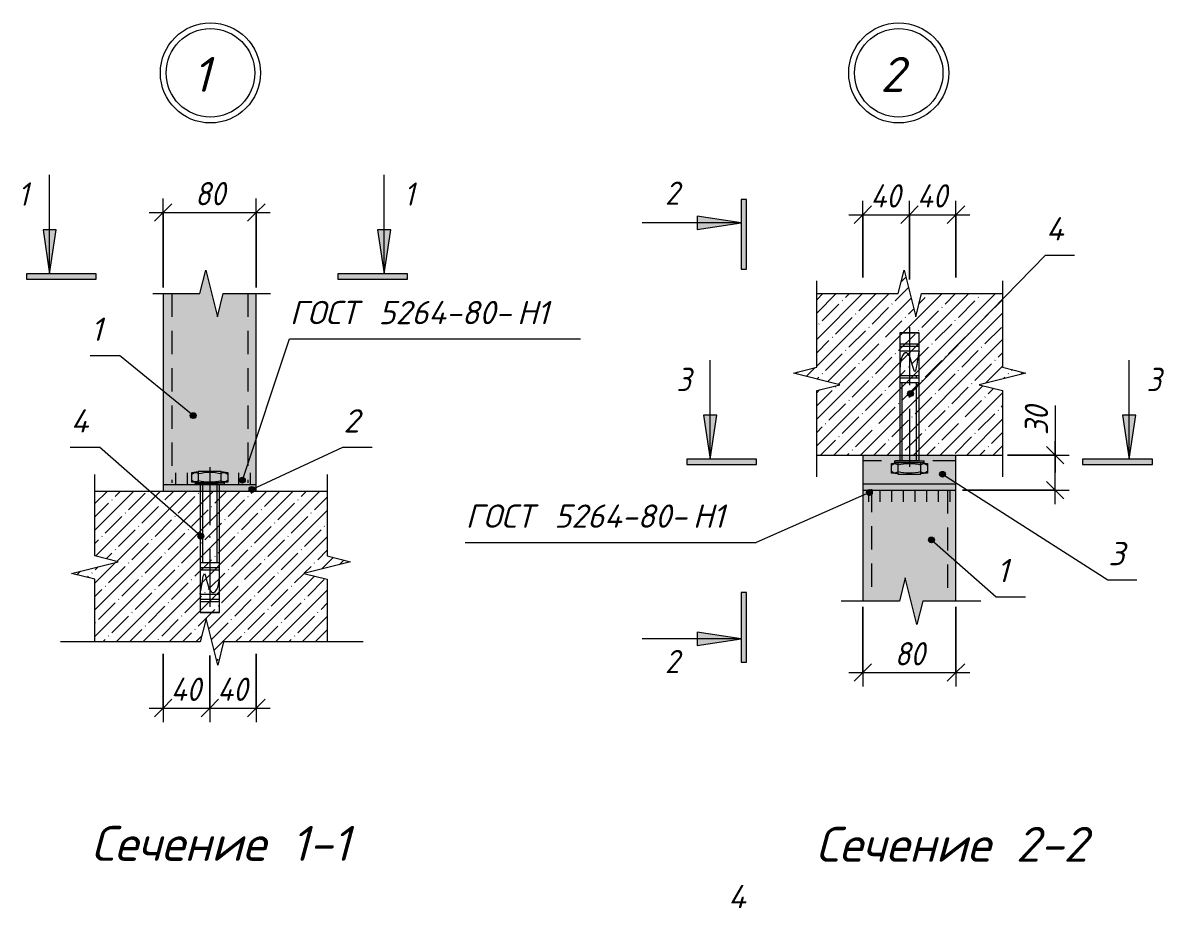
# Model space of a CAD drawing. Header units: millimetres. Extents: x -508 to 38670, y -99 to 8560.
# Drawn here: x 10517 to 11497, y 2503 to 3264 of the extents above; entities that cross this region are included whole.
import ezdxf

# ---------------------------------------------------------------- set-up
doc = ezdxf.new("R2010")
doc.units = ezdxf.units.MM
for name, pattern in [('200_ШТРИХ_ш1п0_6_', [32, 20, -12]), ('50_200_ШТРИХ_1Т_ш5_п1_п1_', [70, 50, -10, 0, -10]), ('IMPORT-Невидимая', [39.122222, 28.222222, -10.9])]:
    doc.linetypes.add(name, pattern=pattern)
for name, color, linetype, lineweight in [('A-ANNO-DIMS', 7, 'Continuous', 9), ('A-ANNO-DIMS-10', 7, 'Continuous', 9), ('A-ANNO-NOTE', 7, 'Continuous', 9), ('A-DETL', 7, 'Continuous', 9), ('A-DETL-1', 7, 'Continuous', 5), ('A-DETL-2', 7, '200_ШТРИХ_ш1п0_6_', 5), ('A-DETL-3', 7, 'Continuous', 20), ('A-DETL-4', 7, '50_200_ШТРИХ_1Т_ш5_п1_п1_', 5), ('A-DETL-5', 7, 'IMPORT-Невидимая', 5), ('A-DETL-GENF', 7, 'Continuous', 9), ('A-DETL-GENF-1', 7, 'Continuous', 5), ('G-ANNO-TEXT', 7, 'Continuous', 9)]:
    doc.layers.add(name, color=color, linetype=linetype, lineweight=lineweight)
doc.layers.add('A-DETL-GENF-2', color=7, linetype='Continuous', lineweight=9, true_color=0xffffff)
doc.styles.add('ISOCPEUR_B_I', font='', dxfattribs={"height": 30})
doc.styles.add('ISOCPEUR_I_2', font='isocpeui.ttf', dxfattribs={"width": 0.9, "height": 20})
doc.styles.add('ISOCPEUR_I_4', font='isocpeui.ttf', dxfattribs={"height": 20})
doc.styles.get('ISOCPEUR_B_I').set_extended_font_data('ISOCPEUR', italic=True, bold=True)
doc.dimstyles.new('ISO-2_0_0_9К_СРЕДНИЙ_1', dxfattribs={"dimscale": 304.8, "dimtxt": 19.919624, "dimasz": 0.049213, "dimexe": 0.03937, "dimexo": 0, "dimgap": 0, "dimtad": 1, "dimdec": 0, "dimzin": 0, "dimdsep": 46, "dimtxsty": 'ISOCPEUR_I_2', "dimblk1": 'OBLIQUE', "dimblk2": 'OBLIQUE', "dimsah": 1, "dimcen": 0.09, "dimdle": 0.03937, "dimazin": 0, "dimtfac": 1, "dimtdec": 4, "dimtix": 1, "dimtmove": 0, "dimatfit": 3, "dimfxl": 1, "dimtvp": 1, "dimtolj": 1, "dimtzin": 0, "dimarcsym": 2})
doc.dimstyles.new('ISO-2_0_0_9К_СРЕДНИЙ_2', dxfattribs={"dimscale": 304.8, "dimtxt": 19.919624, "dimasz": 0.049213, "dimexe": 0.03937, "dimexo": 0, "dimgap": 0, "dimtad": 1, "dimdec": 0, "dimzin": 0, "dimdsep": 46, "dimtxsty": 'ISOCPEUR_I_2', "dimblk1": 'OBLIQUE', "dimblk2": 'OBLIQUE', "dimsah": 1, "dimcen": 0.09, "dimdle": 0.03937, "dimazin": 0, "dimtfac": 1, "dimtdec": 4, "dimtix": 1, "dimtmove": 1, "dimatfit": 3, "dimfxl": 1, "dimtvp": 1, "dimtolj": 1, "dimtzin": 0, "dimarcsym": 2})
pattern_1 = [(45, (7933.283, 0), (-11.404925, 11.404925), []), (45, (7944.688, 0), (-11.404925, 11.404925), [20.161, -4.032, 0.335, -3.697])]

# ---------------------------------------------------------------- blocks, each defined once
blk = doc.blocks.new('DET_Линия разрыва - Линия разрыва-17294160-АР1_Фахверк_Швеллер 80_Узлы_2 эт_')
at = {"layer": 'A-DETL-GENF'}
for p, q in [((-5, 20), (-10, 0)), ((5, -20), (-5, 20)), ((-10, 0), (-63.74, 0)), ((10, 0), (5, -20)), ((80, 0), (10, 0))]:
    blk.add_line(p, q, dxfattribs=at)
blk = doc.blocks.new('DET_Линия разрыва - Линия разрыва-V14-АР1_Фахверк_Швеллер 80_Узлы_2 эт_')
at = {"layer": 'A-DETL-GENF'}
for p, q in [((-5, 20), (-10, 0)), ((5, -20), (-5, 20)), ((-10, 0), (-80, 0)), ((10, 0), (5, -20)), ((63.74, 0), (10, 0))]:
    blk.add_line(p, q, dxfattribs=at)
blk = doc.blocks.new('DET_Линия разрыва - Линия разрыва-17294161-АР1_Фахверк_Швеллер 80_Узлы_2 эт_')
at = {"layer": 'A-DETL-GENF'}
for p, q in [((-5, 20), (-10, 0)), ((5, -20), (-5, 20)), ((-10, 0), (-130, 0)), ((10, 0), (5, -20)), ((130, 0), (10, 0))]:
    blk.add_line(p, q, dxfattribs=at)
blk = doc.blocks.new('DET_Линия разрыва - Линия разрыва-17294162-АР1_Фахверк_Швеллер 80_Узлы_2 эт_')
at = {"layer": 'A-DETL-GENF'}
for p, q in [((-5, 20), (-10, 0)), ((5, -20), (-5, 20)), ((-10, 0), (-60, 0)), ((10, 0), (5, -20)), ((60, 0), (10, 0))]:
    blk.add_line(p, q, dxfattribs=at)
blk = doc.blocks.new('DET_Линия разрыва - Линия разрыва-30595199-АР1_Фахверк_Швеллер 80_Узлы_2 эт_')
at = {"layer": 'A-DETL-GENF'}
for p, q in [((-5, 20), (-10, 0)), ((5, -20), (-5, 20)), ((-10, 0), (-79.53, 0)), ((10, 0), (5, -20)), ((80.13, 0), (10, 0))]:
    blk.add_line(p, q, dxfattribs=at)
blk = doc.blocks.new('DET_Линия разрыва - Линия разрыва-17294159-АР1_Фахверк_Швеллер 80_Узлы_2 эт_')
at = {"layer": 'A-DETL-GENF'}
for p, q in [((-5, 20), (-10, 0)), ((5, -20), (-5, 20)), ((-10, 0), (-50.54, 0)), ((10, 0), (5, -20)), ((50.54, 0), (10, 0))]:
    blk.add_line(p, q, dxfattribs=at)
blk = doc.blocks.new('DET_Линия разрыва - Линия разрыва-30595201-АР1_Фахверк_Швеллер 80_Узлы_2 эт_')
at = {"layer": 'A-DETL-GENF'}
for p, q in [((-5, 20), (-10, 0)), ((5, -20), (-5, 20)), ((-10, 0), (-84.25, 0)), ((10, 0), (5, -20)), ((84.25, 0), (10, 0))]:
    blk.add_line(p, q, dxfattribs=at)
blk = doc.blocks.new('DET_Линия разрыва - Линия разрыва-30595200-АР1_Фахверк_Швеллер 80_Узлы_2 эт_')
at = {"layer": 'A-DETL-GENF'}
for p, q in [((-5, -20), (5, 20)), ((5, 20), (10, 0)), ((-84.25, 0), (-10, 0)), ((-10, 0), (-5, -20)), ((10, 0), (84.25, 0))]:
    blk.add_line(p, q, dxfattribs=at)
blk = doc.blocks.new('DIMBLOCK96-АР1_Фахверк_Швеллер 80_Узлы_2 эт_')
at = {"layer": 'A-ANNO-DIMS-10'}
for p, q in [((10637.49, 2721.76), (10637.49, 2663.3)), ((10637.49, 2675.3), (10637.49, 2721.76)), ((10677.49, 2720.37), (10677.49, 2663.3)), ((10677.49, 2675.3), (10677.49, 2720.37)), ((10625.49, 2675.3), (10677.49, 2675.3))]:
    blk.add_line(p, q, dxfattribs=at)
at = {"layer": 'A-ANNO-DIMS-10', "lineweight": 20}
for p, q in [((10637.49, 2675.3), (10644.99, 2682.8)), ((10677.49, 2675.3), (10684.99, 2682.8)), ((10637.49, 2675.3), (10629.99, 2667.8)), ((10677.49, 2675.3), (10669.99, 2667.8))]:
    blk.add_line(p, q, dxfattribs=at)
at = {"layer": 'A-ANNO-DIMS-10', "color": 0, "insert": (10644.09, 2701.43), "char_height": 20, "width": 32.1779, "attachment_point": 1, "line_spacing_factor": 1.149209, "style": 'ISOCPEUR_I_2'}
blk.add_mtext('40', dxfattribs=at)
blk = doc.blocks.new('_Oblique')
at = {"color": 0, "linetype": 'ByBlock', "lineweight": -2}
blk.add_line((-0.5, -0.5), (0.5, 0.5), dxfattribs=at)
blk = doc.blocks.new('DIMBLOCK97-АР1_Фахверк_Швеллер 80_Узлы_2 эт_')
at = {"layer": 'A-ANNO-DIMS-10'}
for p, q in [((10677.49, 2720.37), (10677.49, 2663.3)), ((10677.49, 2675.3), (10677.49, 2720.37)), ((10717.49, 2721.76), (10717.49, 2663.3)), ((10717.49, 2675.3), (10717.49, 2721.76)), ((10677.49, 2675.3), (10729.49, 2675.3))]:
    blk.add_line(p, q, dxfattribs=at)
at = {"layer": 'A-ANNO-DIMS-10', "lineweight": 20}
for p, q in [((10677.49, 2675.3), (10684.99, 2682.8)), ((10717.49, 2675.3), (10724.99, 2682.8)), ((10677.49, 2675.3), (10669.99, 2667.8)), ((10717.49, 2675.3), (10709.99, 2667.8))]:
    blk.add_line(p, q, dxfattribs=at)
at = {"layer": 'A-ANNO-DIMS-10', "color": 0, "insert": (10684.09, 2701.43), "char_height": 20, "width": 32.1779, "attachment_point": 1, "line_spacing_factor": 1.149209, "style": 'ISOCPEUR_I_2'}
blk.add_mtext('40', dxfattribs=at)
blk = doc.blocks.new('DIMBLOCK98-АР1_Фахверк_Швеллер 80_Узлы_2 эт_')
at = {"layer": 'A-ANNO-DIMS-10'}
for p, q in [((11238.43, 2762.22), (11238.43, 2693.79)), ((11238.43, 2705.79), (11238.43, 2762.22)), ((11318.43, 2762.22), (11318.43, 2693.79)), ((11318.43, 2705.79), (11318.43, 2762.22)), ((11226.43, 2705.79), (11330.43, 2705.79))]:
    blk.add_line(p, q, dxfattribs=at)
at = {"layer": 'A-ANNO-DIMS-10', "lineweight": 20}
for p, q in [((11238.43, 2705.79), (11230.93, 2698.29)), ((11238.43, 2705.79), (11245.93, 2713.29)), ((11318.43, 2705.79), (11310.93, 2698.29)), ((11318.43, 2705.79), (11325.93, 2713.29))]:
    blk.add_line(p, q, dxfattribs=at)
at = {"layer": 'A-ANNO-DIMS-10', "color": 0, "insert": (11265.78, 2731.92), "char_height": 20, "width": 30.3391, "attachment_point": 1, "line_spacing_factor": 1.149209, "style": 'ISOCPEUR_I_2'}
blk.add_mtext('80', dxfattribs=at)
blk = doc.blocks.new('DIMBLOCK99-АР1_Фахверк_Швеллер 80_Узлы_2 эт_')
at = {"layer": 'A-ANNO-DIMS-10'}
for p, q in [((11403.66, 2935.05), (11403.66, 2909.77)), ((11403.66, 2909.77), (11403.66, 2877.51)), ((11403.66, 2850.51), (11403.66, 2904.51)), ((11362.55, 2892.51), (11415.66, 2892.51)), ((11403.66, 2892.51), (11362.55, 2892.51)), ((11323.97, 2862.51), (11415.66, 2862.51)), ((11403.66, 2862.51), (11323.97, 2862.51))]:
    blk.add_line(p, q, dxfattribs=at)
at = {"layer": 'A-ANNO-DIMS-10', "lineweight": 20}
for p, q in [((11403.66, 2892.51), (11396.16, 2900.01)), ((11403.66, 2892.51), (11411.16, 2885.01)), ((11403.66, 2862.51), (11396.16, 2870.01)), ((11403.66, 2862.51), (11411.16, 2855.01))]:
    blk.add_line(p, q, dxfattribs=at)
at = {"layer": 'A-ANNO-DIMS-10', "color": 0, "insert": (11377.53, 2909.77), "char_height": 20, "width": 30.3391, "attachment_point": 1, "rotation": 90, "line_spacing_factor": 1.149209, "style": 'ISOCPEUR_I_2'}
blk.add_mtext('30', dxfattribs=at)
blk = doc.blocks.new('DIMBLOCK113-АР1_Фахверк_Швеллер 80_Узлы_2 эт_')
at = {"layer": 'A-ANNO-DIMS-10'}
for p, q in [((10637.49, 3036.43), (10637.49, 3112.99)), ((10717.49, 3036.43), (10717.49, 3112.99)), ((10625.49, 3100.99), (10729.49, 3100.99)), ((10637.49, 3100.99), (10637.49, 3036.43)), ((10717.49, 3100.99), (10717.49, 3036.43))]:
    blk.add_line(p, q, dxfattribs=at)
at = {"layer": 'A-ANNO-DIMS-10', "lineweight": 20}
for p, q in [((10637.49, 3100.99), (10644.99, 3108.49)), ((10717.49, 3100.99), (10724.99, 3108.49)), ((10637.49, 3100.99), (10629.99, 3093.49)), ((10717.49, 3100.99), (10709.99, 3093.49))]:
    blk.add_line(p, q, dxfattribs=at)
at = {"layer": 'A-ANNO-DIMS-10', "color": 0, "insert": (10664.85, 3127.12), "char_height": 20, "width": 30.3391, "attachment_point": 1, "line_spacing_factor": 1.149209, "style": 'ISOCPEUR_I_2'}
blk.add_mtext('80', dxfattribs=at)
blk = doc.blocks.new('DIMBLOCK114-АР1_Фахверк_Швеллер 80_Узлы_2 эт_')
at = {"layer": 'A-ANNO-DIMS-10'}
for p, q in [((11238.43, 3045.17), (11238.43, 3111.06)), ((11278.43, 3043.51), (11278.43, 3111.06)), ((11226.43, 3099.06), (11278.43, 3099.06)), ((11238.43, 3099.06), (11238.43, 3045.17)), ((11278.43, 3099.06), (11278.43, 3043.51))]:
    blk.add_line(p, q, dxfattribs=at)
at = {"layer": 'A-ANNO-DIMS-10', "lineweight": 20}
for p, q in [((11238.43, 3099.06), (11230.93, 3091.56)), ((11238.43, 3099.06), (11245.93, 3106.56)), ((11278.43, 3099.06), (11270.93, 3091.56)), ((11278.43, 3099.06), (11285.93, 3106.56))]:
    blk.add_line(p, q, dxfattribs=at)
at = {"layer": 'A-ANNO-DIMS-10', "color": 0, "insert": (11245.02, 3125.19), "char_height": 20, "width": 32.1779, "attachment_point": 1, "line_spacing_factor": 1.149209, "style": 'ISOCPEUR_I_2'}
blk.add_mtext('40', dxfattribs=at)
blk = doc.blocks.new('DIMBLOCK115-АР1_Фахверк_Швеллер 80_Узлы_2 эт_')
at = {"layer": 'A-ANNO-DIMS-10'}
for p, q in [((11278.43, 3043.51), (11278.43, 3111.06)), ((11318.43, 3045.17), (11318.43, 3111.06)), ((11278.43, 3099.06), (11330.43, 3099.06)), ((11278.43, 3099.06), (11278.43, 3043.51)), ((11318.43, 3099.06), (11318.43, 3045.17))]:
    blk.add_line(p, q, dxfattribs=at)
at = {"layer": 'A-ANNO-DIMS-10', "lineweight": 20}
for p, q in [((11278.43, 3099.06), (11270.93, 3091.56)), ((11278.43, 3099.06), (11285.93, 3106.56)), ((11318.43, 3099.06), (11310.93, 3091.56)), ((11318.43, 3099.06), (11325.93, 3106.56))]:
    blk.add_line(p, q, dxfattribs=at)
at = {"layer": 'A-ANNO-DIMS-10', "color": 0, "insert": (11285.02, 3125.19), "char_height": 20, "width": 32.1779, "attachment_point": 1, "line_spacing_factor": 1.149209, "style": 'ISOCPEUR_I_2'}
blk.add_mtext('40', dxfattribs=at)
blk = doc.blocks.new('_AT__Текстовая выноска 2_0 - _AT__Текстовая выноска 2_0-25640969-АР1_Фахверк_Швеллер 80_Узлы_2 эт_')
at = {"layer": 'A-ANNO-NOTE'}
blk.add_line((0, 0), (25, 0), dxfattribs=at)
blk = doc.blocks.new('_AT__Текстовая выноска 2_0 - _AT__Текстовая выноска 2_0-25640942-АР1_Фахверк_Швеллер 80_Узлы_2 эт_')
at = {"layer": 'A-ANNO-NOTE'}
blk.add_line((0, 0), (2.5, 0), dxfattribs=at)

msp = doc.modelspace()

# ---------------------------------------------------------------- hatches: boundary and pattern name
at = {"layer": 'A-ANNO-NOTE'}
h = msp.add_hatch(color=256, dxfattribs=at)
edge = h.paths.add_edge_path(flags=0)
edge.add_arc((11279.33, 2945.35), 2.5, 0, 360)
h = msp.add_hatch(color=256, dxfattribs=at)
edge = h.paths.add_edge_path(flags=0)
edge.add_arc((10663.27, 2926.47), 2.5, 0, 360)
h = msp.add_hatch(color=256, dxfattribs=at)
edge = h.paths.add_edge_path(flags=0)
edge.add_arc((10705.49, 2871.07), 2.5, 0, 360)
h = msp.add_hatch(color=256, dxfattribs=at)
edge = h.paths.add_edge_path(flags=0)
edge.add_arc((11306.85, 2876.11), 2.5, 0, 360)
h = msp.add_hatch(color=256, dxfattribs=at)
edge = h.paths.add_edge_path(flags=0)
edge.add_arc((10713.72, 2863.12), 2.5, 0, 360)
h = msp.add_hatch(color=256, dxfattribs=at)
edge = h.paths.add_edge_path(flags=0)
edge.add_arc((11244.05, 2860.48), 2.5, 0, 360)
h = msp.add_hatch(color=256, dxfattribs=at)
edge = h.paths.add_edge_path(flags=0)
edge.add_arc((10669.78, 2822.94), 2.5, 0, 360)
h = msp.add_hatch(color=256, dxfattribs=at)
edge = h.paths.add_edge_path(flags=0)
edge.add_arc((11297.35, 2819.71), 2.5, 0, 360)
at = {"layer": 'A-DETL-GENF'}
for points in [[(11138.5, 3052.18), (11138.5, 3112.06), (11133.81, 3112.06), (11133.81, 3052.18)], [(11096.1, 3086.4), (11133.81, 3092.06), (11096.1, 3097.72)], [(10539.96, 3048.32), (10545.62, 3086.04), (10534.3, 3086.04)], [(10827.35, 3048.32), (10833, 3086.04), (10821.69, 3086.04)], [(10545.62, 3043.64), (10579.84, 3043.64), (10579.84, 3048.32), (10519.96, 3048.32), (10519.96, 3043.64), (10540.66, 3043.64)], [(10804.81, 3043.64), (10847.35, 3043.64), (10847.35, 3048.32), (10787.47, 3048.32), (10787.47, 3043.64)], [(11107.24, 2889.11), (11112.9, 2926.83), (11101.59, 2926.83), (11106.73, 2892.51)], [(11467.11, 2889.11), (11472.77, 2926.83), (11461.45, 2926.83), (11466.6, 2892.51)], [(11107.24, 2884.42), (11147.12, 2884.42), (11147.12, 2889.11), (11087.24, 2889.11), (11087.24, 2884.42), (11101.59, 2884.42)], [(11467.11, 2884.42), (11487.11, 2884.42), (11487.11, 2889.11), (11427.23, 2889.11), (11427.23, 2884.42), (11461.45, 2884.42)], [(11138.5, 2714.79), (11138.5, 2774.66), (11133.81, 2774.66), (11133.81, 2714.79)], [(11096.1, 2729.13), (11133.81, 2734.79), (11096.1, 2740.44), (11096.1, 2734.79)]]:
    msp.add_hatch(color=256, dxfattribs=at).paths.add_polyline_path(points, flags=0)
at = {"layer": 'A-DETL-GENF-1'}
h = msp.add_hatch(dxfattribs=at)
h.set_pattern_fill('FP_10', color=256, style=0, pattern_type=2)
h.set_pattern_definition(pattern_1)
h.paths.add_polyline_path([(11198.77, 2892.51), (11358.43, 2892.51), (11358.43, 2948.05), (11338.43, 2953.05), (11378.43, 2963.05), (11358.43, 2968.05), (11358.43, 3031.26), (11288.89, 3031.26), (11283.89, 3011.26), (11273.89, 3051.26), (11268.89, 3031.26), (11198.77, 3031.26), (11198.77, 2968.05), (11178.77, 2963.05), (11218.77, 2953.05), (11198.77, 2948.05)], flags=0)
h = msp.add_hatch(dxfattribs=at)
h.set_pattern_fill('FP_10', color=256, style=0, pattern_type=2)
h.set_pattern_definition(pattern_1)
h.paths.add_polyline_path([(10684.38, 2712.24), (10689.38, 2732.24), (10778.38, 2732.24), (10778.38, 2785.98), (10758.38, 2790.98), (10798.38, 2800.98), (10778.38, 2805.98), (10778.38, 2861.24), (10578.87, 2861.24), (10578.87, 2805.98), (10598.87, 2800.98), (10558.87, 2790.98), (10578.87, 2785.98), (10578.87, 2732.24), (10669.38, 2732.24), (10674.38, 2752.24), (10679.38, 2732.24)], flags=0)
at = {"layer": 'A-DETL-GENF-2'}
for points in [[(10717.49, 2867.24), (10717.49, 3031.26), (10689.04, 3031.26), (10684.04, 3011.26), (10674.04, 3051.26), (10669.04, 3031.26), (10637.49, 3031.26), (10637.49, 2867.24), (10689.04, 2867.24)], [(11318.43, 2862.51), (11318.43, 2892.51), (11238.43, 2892.51), (11238.43, 2862.51)], [(10717.49, 2861.24), (10717.49, 2867.24), (10637.49, 2867.24), (10637.49, 2861.24)], [(11284.86, 2747.01), (11289.86, 2767.01), (11318.43, 2767.01), (11318.43, 2862.51), (11238.43, 2862.51), (11238.43, 2767.01), (11269.86, 2767.01), (11274.86, 2787.01), (11279.86, 2767.01)]]:
    msp.add_hatch(color=256, dxfattribs=at).paths.add_polyline_path(points, flags=0)

# ---------------------------------------------------------------- linework, layer by layer
at = {"layer": 'A-ANNO-NOTE'}
for p, q in [((11279.33, 2945.35), (11395.32, 3064.39)), ((10705.49, 2871.07), (10745.85, 2992.47)), ((10663.27, 2926.47), (10599.84, 2978.15)), ((10669.78, 2822.94), (10582.72, 2899.44)), ((10713.72, 2863.12), (10791.9, 2899.44)), ((11306.85, 2876.11), (11448.83, 2785.4)), ((11244.05, 2860.48), (11146.84, 2817.63)), ((11297.35, 2819.71), (11353.07, 2770.95))]:
    msp.add_line(p, q, dxfattribs=at)
for centre in [(11279.33, 2945.35), (10663.27, 2926.47), (10705.49, 2871.07), (11306.85, 2876.11), (10713.72, 2863.12), (11244.05, 2860.48), (10669.78, 2822.94), (11297.35, 2819.71)]:
    msp.add_circle(centre, 2.5, dxfattribs=at)
at = {"layer": 'A-DETL'}
for p, q in [((10637.49, 3031.26), (10637.49, 2867.24)), ((10717.49, 2867.24), (10717.49, 3031.26)), ((11238.43, 2892.51), (11238.43, 2862.51)), ((11318.43, 2862.51), (11318.43, 2892.51)), ((10637.49, 2867.24), (10637.49, 2861.24)), ((10637.49, 2867.24), (10717.49, 2867.24)), ((10717.49, 2861.24), (10717.49, 2867.24)), ((11318.43, 2867.51), (11238.43, 2867.51)), ((11238.43, 2862.51), (11238.43, 2767.01)), ((11238.43, 2862.51), (11318.43, 2862.51)), ((11318.43, 2767.01), (11318.43, 2862.51))]:
    msp.add_line(p, q, dxfattribs=at)
for centre, radius in [((10678.07, 3220.84), 43), ((10678.07, 3220.84), 38), ((11269.26, 3220.84), 43), ((11269.26, 3220.84), 38)]:
    msp.add_circle(centre, radius, dxfattribs=at)
at = {"layer": 'A-DETL-1'}
for p, q in [((10539.96, 3048.32), (10539.96, 3133.32)), ((10827.35, 3048.32), (10827.35, 3133.32)), ((11133.81, 3112.06), (11133.81, 3092.06)), ((11138.5, 3112.06), (11133.81, 3112.06)), ((11138.5, 3052.18), (11138.5, 3112.06)), ((11133.81, 3092.06), (11048.81, 3092.06)), ((11096.1, 3097.72), (11096.1, 3086.4)), ((11133.81, 3092.06), (11096.1, 3097.72)), ((11096.1, 3086.4), (11133.81, 3092.06)), ((11133.81, 3092.06), (11133.81, 3052.18)), ((10534.3, 3086.04), (10539.96, 3048.32)), ((10545.62, 3086.04), (10534.3, 3086.04)), ((10539.96, 3048.32), (10545.62, 3086.04)), ((10833, 3086.04), (10821.69, 3086.04)), ((10821.69, 3086.04), (10827.35, 3048.32)), ((10827.35, 3048.32), (10833, 3086.04)), ((11133.81, 3052.18), (11138.5, 3052.18)), ((10519.96, 3048.32), (10519.96, 3043.64)), ((10539.96, 3048.32), (10519.96, 3048.32)), ((10519.96, 3043.64), (10579.84, 3043.64)), ((10579.84, 3048.32), (10539.96, 3048.32)), ((10579.84, 3043.64), (10579.84, 3048.32)), ((10827.35, 3048.32), (10787.47, 3048.32)), ((10787.47, 3048.32), (10787.47, 3043.64)), ((10787.47, 3043.64), (10847.35, 3043.64)), ((10847.35, 3048.32), (10827.35, 3048.32)), ((10847.35, 3043.64), (10847.35, 3048.32)), ((11270.16, 2997.51), (11286.69, 2997.51)), ((11286.69, 2997.51), (11270.16, 2997.51)), ((11270.16, 2997.51), (11270.16, 2887.51)), ((11278.43, 2997.51), (11278.43, 2987.93)), ((11286.69, 2887.51), (11286.69, 2997.51)), ((11286.69, 2985.86), (11270.16, 2985.86)), ((11286.69, 2981.73), (11270.16, 2981.73)), ((11285.72, 2987.93), (11271.13, 2987.93)), ((11107.24, 2889.11), (11107.24, 2974.11)), ((11467.11, 2889.11), (11467.11, 2974.11)), ((11286.69, 2960.76), (11270.16, 2960.76)), ((11284.54, 2958.7), (11284.54, 2960.76)), ((11284.62, 2958.7), (11284.62, 2960.76)), ((11286.69, 2958.7), (11270.16, 2958.7)), ((11286.69, 2954.56), (11270.16, 2954.56)), ((11272.27, 2887.51), (11272.27, 2954.56)), ((11284.58, 2887.51), (11284.58, 2954.56)), ((11101.59, 2926.83), (11107.24, 2889.11)), ((11112.9, 2926.83), (11101.59, 2926.83)), ((11107.24, 2889.11), (11112.9, 2926.83)), ((11472.77, 2926.83), (11461.45, 2926.83)), ((11461.45, 2926.83), (11467.11, 2889.11)), ((11467.11, 2889.11), (11472.77, 2926.83)), ((11087.24, 2889.11), (11087.24, 2884.42)), ((11107.24, 2889.11), (11087.24, 2889.11)), ((11087.24, 2884.42), (11147.12, 2884.42)), ((11147.12, 2889.11), (11107.24, 2889.11)), ((11147.12, 2884.42), (11147.12, 2889.11)), ((11263.02, 2885.3), (11268.51, 2886.07)), ((11263.02, 2877.11), (11263.02, 2885.3)), ((11265.75, 2887.51), (11265.75, 2886.07)), ((11265.75, 2887.51), (11291.1, 2887.51)), ((11265.75, 2886.07), (11291.1, 2886.07)), ((11268.51, 2886.07), (11268.51, 2876.32)), ((11268.51, 2886.07), (11288.34, 2886.07)), ((11283.97, 2887.51), (11281.93, 2887.51)), ((11288.34, 2876.32), (11288.34, 2886.07)), ((11288.34, 2886.07), (11293.83, 2885.3)), ((11291.1, 2886.07), (11291.1, 2887.51)), ((11293.83, 2885.3), (11293.83, 2877.11)), ((11467.11, 2889.11), (11427.23, 2889.11)), ((11427.23, 2889.11), (11427.23, 2884.42)), ((11427.23, 2884.42), (11487.11, 2884.42)), ((11487.11, 2889.11), (11467.11, 2889.11)), ((11487.11, 2884.42), (11487.11, 2889.11)), ((10662.09, 2877.64), (10667.58, 2878.4)), ((10662.09, 2869.44), (10662.09, 2877.64)), ((10687.41, 2878.42), (10667.58, 2878.42)), ((10667.58, 2878.42), (10667.58, 2868.67)), ((10675.49, 2878.42), (10675.49, 2877.5)), ((10687.41, 2868.67), (10687.41, 2878.42)), ((10687.41, 2878.4), (10692.9, 2877.64)), ((10692.9, 2877.64), (10692.9, 2869.44)), ((11268.51, 2876.34), (11263.02, 2877.11)), ((11268.51, 2876.32), (11288.34, 2876.32)), ((11293.83, 2877.11), (11288.34, 2876.34)), ((10667.58, 2868.67), (10662.09, 2869.44)), ((10690.17, 2868.67), (10664.82, 2868.67)), ((10664.82, 2868.67), (10664.82, 2867.24)), ((10690.17, 2867.24), (10664.82, 2867.24)), ((10687.41, 2868.67), (10667.58, 2868.67)), ((10669.23, 2867.24), (10669.23, 2757.24)), ((10671.34, 2867.24), (10671.34, 2800.18)), ((10671.95, 2867.24), (10673.99, 2867.24)), ((10680.24, 2867.24), (10687.24, 2867.24)), ((10683.65, 2867.24), (10683.65, 2800.18)), ((10685.76, 2757.24), (10685.76, 2867.24)), ((10692.9, 2869.44), (10687.41, 2868.67)), ((10690.17, 2867.24), (10690.17, 2868.67)), ((10669.23, 2800.18), (10685.76, 2800.18)), ((10669.23, 2796.05), (10685.76, 2796.05)), ((10669.23, 2793.98), (10685.76, 2793.98)), ((10671.3, 2796.05), (10671.3, 2793.98)), ((10671.38, 2796.05), (10671.38, 2793.98)), ((11138.5, 2774.66), (11133.81, 2774.66)), ((11133.81, 2774.66), (11133.81, 2734.79)), ((11138.5, 2714.79), (11138.5, 2774.66)), ((10669.23, 2773.02), (10685.76, 2773.02)), ((10669.23, 2768.88), (10685.76, 2768.88)), ((10670.2, 2766.82), (10684.79, 2766.82)), ((10685.76, 2757.24), (10669.23, 2757.24)), ((10669.23, 2757.24), (10685.76, 2757.24)), ((11133.81, 2734.79), (11096.1, 2740.44)), ((11096.1, 2740.44), (11096.1, 2729.13)), ((11133.81, 2734.79), (11048.81, 2734.79)), ((11096.1, 2729.13), (11133.81, 2734.79)), ((11133.81, 2734.79), (11133.81, 2714.79)), ((11133.81, 2714.79), (11138.5, 2714.79))]:
    msp.add_line(p, q, dxfattribs=at)
for centre, radius, start, end in [((11271.34, 2986.57), 1.38, 98.72345, 149.10051), ((11285.51, 2986.57), 1.38, 30.89949, 81.27655), ((11266.15, 2880.76), 4.23, 56.08031, 137.7236), ((11278.43, 2842.35), 42.85, 76.6145, 103.3855), ((11290.7, 2880.76), 4.23, 42.2764, 123.91969), ((10665.22, 2873.12), 4.23, 56.08031, 137.7236), ((10677.49, 2834.7), 42.85, 76.6145, 103.3855), ((10689.77, 2873.12), 4.23, 42.2764, 123.91969), ((11266.15, 2881.63), 4.23, 222.2764, 303.91969), ((11278.43, 2920.05), 42.85, 256.6145, 283.3855), ((11290.7, 2881.63), 4.23, 236.08031, 317.7236), ((10665.22, 2873.98), 4.23, 222.2764, 303.91969), ((10677.49, 2912.4), 42.85, 256.6145, 283.3855), ((10689.77, 2873.98), 4.23, 236.08031, 317.7236), ((10670.41, 2768.18), 1.38, 210.89949, 261.27655), ((10684.58, 2768.18), 1.38, 278.72345, 329.10051)]:
    msp.add_arc(centre, radius, start, end, dxfattribs=at)
for points in [[(11286.69, 2981.73), (11285.51, 2977.01), (11283.05, 2951.55), (11279.29, 2989.02), (11270.16, 2977.04), (11270.16, 2966.04)], [(10669.23, 2773.02), (10670.41, 2777.73), (10672.87, 2803.19), (10676.63, 2765.72), (10685.76, 2777.71), (10685.76, 2788.71)]]:
    msp.add_open_spline(points, degree=3, knots=[3.947128, 3.947128, 3.947128, 3.947128, 10.095996, 20.129437, 28.583816, 28.583816, 28.583816, 28.583816], dxfattribs=at)
at = {"layer": 'A-DETL-2'}
for p, q in [((10637.49, 3031.26), (10637.49, 2868.67)), ((10644.89, 3031.26), (10644.89, 2868.67)), ((10710.09, 3031.26), (10710.09, 2868.67)), ((11318.43, 2887.51), (11238.43, 2887.51)), ((10664.82, 2868.67), (10690.17, 2868.67)), ((11245.83, 2863.44), (11245.83, 2768.44)), ((11311.03, 2862.51), (11311.03, 2768.44))]:
    msp.add_line(p, q, dxfattribs=at)
at = {"layer": 'A-DETL-3'}
for p, q in [((11198.77, 2892.51), (11358.43, 2892.51)), ((10778.38, 2861.24), (10578.87, 2861.24))]:
    msp.add_line(p, q, dxfattribs=at)
at = {"layer": 'A-DETL-4'}
for p, q in [((11278.43, 3002.51), (11278.43, 2872.51)), ((10677.49, 2882.24), (10677.49, 2752.24))]:
    msp.add_line(p, q, dxfattribs=at)
at = {"layer": 'A-DETL-5'}
for p, q in [((10648.49, 2867.24), (10648.49, 2877.24)), ((10658.49, 2867.24), (10658.49, 2877.24)), ((10702.49, 2867.24), (10702.49, 2877.24)), ((10712.49, 2867.24), (10712.49, 2877.24)), ((11243.43, 2852.51), (11243.43, 2862.51)), ((11253.43, 2852.51), (11253.43, 2862.51)), ((11263.43, 2852.51), (11263.43, 2862.51)), ((11273.43, 2852.51), (11273.43, 2862.51)), ((11283.43, 2852.51), (11283.43, 2862.51)), ((11293.43, 2852.51), (11293.43, 2862.51)), ((11303.43, 2852.51), (11303.43, 2862.51)), ((11313.43, 2852.51), (11313.43, 2862.51))]:
    msp.add_line(p, q, dxfattribs=at)

# ---------------------------------------------------------------- block references
at = {"layer": 'A-ANNO-NOTE', "xscale": 10, "yscale": 10, "zscale": 10}
for name, p in [('_AT__Текстовая выноска 2_0 - _AT__Текстовая выноска 2_0-25640942-АР1_Фахверк_Швеллер 80_Узлы_2 эт_', (11395.32, 3064.39)), ('_AT__Текстовая выноска 2_0 - _AT__Текстовая выноска 2_0-25640969-АР1_Фахверк_Швеллер 80_Узлы_2 эт_', (10745.85, 2992.47)), ('_AT__Текстовая выноска 2_0 - _AT__Текстовая выноска 2_0-25640942-АР1_Фахверк_Швеллер 80_Узлы_2 эт_', (10574.84, 2978.15)), ('_AT__Текстовая выноска 2_0 - _AT__Текстовая выноска 2_0-25640942-АР1_Фахверк_Швеллер 80_Узлы_2 эт_', (10557.72, 2899.44)), ('_AT__Текстовая выноска 2_0 - _AT__Текстовая выноска 2_0-25640942-АР1_Фахверк_Швеллер 80_Узлы_2 эт_', (10791.9, 2899.44)), ('_AT__Текстовая выноска 2_0 - _AT__Текстовая выноска 2_0-25640969-АР1_Фахверк_Швеллер 80_Узлы_2 эт_', (10896.84, 2817.63)), ('_AT__Текстовая выноска 2_0 - _AT__Текстовая выноска 2_0-25640942-АР1_Фахверк_Швеллер 80_Узлы_2 эт_', (11448.83, 2785.4)), ('_AT__Текстовая выноска 2_0 - _AT__Текстовая выноска 2_0-25640942-АР1_Фахверк_Швеллер 80_Узлы_2 эт_', (11353.07, 2770.95))]:
    msp.add_blockref(name, p, dxfattribs=at)
at = {"layer": 'A-DETL-GENF'}
for name, p, rotation in [('DET_Линия разрыва - Линия разрыва-17294159-АР1_Фахверк_Швеллер 80_Узлы_2 эт_', (10679.04, 3031.26), 180), ('DET_Линия разрыва - Линия разрыва-30595199-АР1_Фахверк_Швеллер 80_Узлы_2 эт_', (11278.89, 3031.26), 180), ('DET_Линия разрыва - Линия разрыва-30595200-АР1_Фахверк_Швеллер 80_Узлы_2 эт_', (11198.77, 2958.05), 90.0000000000001), ('DET_Линия разрыва - Линия разрыва-30595201-АР1_Фахверк_Швеллер 80_Узлы_2 эт_', (11358.43, 2958.05), 89.9999999999999), ('DET_Линия разрыва - Линия разрыва-V14-АР1_Фахверк_Швеллер 80_Узлы_2 эт_', (10578.87, 2795.98), 269.9999999999995), ('DET_Линия разрыва - Линия разрыва-17294160-АР1_Фахверк_Швеллер 80_Узлы_2 эт_', (10778.38, 2795.98), 89.99999999999991)]:
    msp.add_blockref(name, p, dxfattribs=dict(at, rotation=rotation))
for name, p in [('DET_Линия разрыва - Линия разрыва-17294162-АР1_Фахверк_Швеллер 80_Узлы_2 эт_', (11279.86, 2767.01)), ('DET_Линия разрыва - Линия разрыва-17294161-АР1_Фахверк_Швеллер 80_Узлы_2 эт_', (10679.38, 2732.24))]:
    msp.add_blockref(name, p, dxfattribs=at)

# ---------------------------------------------------------------- texts
at = {"layer": 'A-ANNO-NOTE', "char_height": 20, "attachment_point": 1, "style": 'ISOCPEUR_I_4'}
for s, insert, width in [('\\fISOCPEUR|b0|i1|c204|p34|;4', (11395.73, 3096.91), 20.8439), ('ГОСТ', (10746.26, 3025), 76.962), (' 5264-80-', (10809.76, 3025), 159.5358), ('\\fISOCPEUR|b0|i1|c204|p34|;Н', (10941.39, 3025), 20.8439), ('\\fISOCPEUR|b0|i1|c204|p34|;1', (10958.59, 3025), 12.827), ('\\fISOCPEUR|b0|i1|c204|p34|;1', (10575.25, 3010.68), 12.827), ('\\fISOCPEUR|b0|i1|c204|p34|;4', (10558.13, 2931.97), 20.8439), ('\\fISOCPEUR|b0|i1|c204|p34|;2', (10792.31, 2931.97), 17.6371), ('ГОСТ', (10897.25, 2850.16), 76.962), (' 5264-80-', (10960.75, 2850.16), 159.5358), ('\\fISOCPEUR|b0|i1|c204|p34|;Н', (11092.38, 2850.16), 20.8439), ('\\fISOCPEUR|b0|i1|c204|p34|;1', (11109.58, 2850.16), 12.827), ('\\fISOCPEUR|b0|i1|c204|p34|;3', (11449.24, 2817.93), 17.6371), ('\\fISOCPEUR|b0|i1|c204|p34|;1', (11353.48, 2803.48), 12.827), ('\\fISOCPEUR|b0|i1|c204|p34|;4', (11122.77, 2523.38), 20.8439)]:
    msp.add_mtext(s, dxfattribs=dict(at, insert=insert, width=width))
at = {"layer": 'G-ANNO-TEXT', "attachment_point": 1}
for s, insert, char_height, width, style in [('\\fISOCPEUR|b1|i1|c204|p34|;1', (10662.91, 3234.55), 30, 19.2405, 'ISOCPEUR_B_I'), ('\\fISOCPEUR|b1|i1|c204|p34|;2', (11253.41, 3234.55), 30, 26.4557, 'ISOCPEUR_B_I'), ('\\fISOCPEUR|b0|i1|c204|p34|;\\W.9;2', (11068.53, 3127.54), 20, 15.8734, 'ISOCPEUR_I_2'), ('\\fISOCPEUR|b0|i1|c204|p34|;\\W.9;1', (10512.88, 3126.76), 20, 11.5443, 'ISOCPEUR_I_2'), ('\\fISOCPEUR|b0|i1|c204|p34|;\\W.9;1', (10844.25, 3126.76), 20, 11.5443, 'ISOCPEUR_I_2'), ('\\fISOCPEUR|b0|i1|c204|p34|;\\W.9;3', (11078.26, 2967.54), 20, 15.8734, 'ISOCPEUR_I_2'), ('\\fISOCPEUR|b0|i1|c204|p34|;\\W.9;3', (11482.12, 2967.54), 20, 15.8734, 'ISOCPEUR_I_2'), ('\\fISOCPEUR|b0|i1|c204|p34|;\\W.9;2', (11068.5, 2725.27), 20, 15.8734, 'ISOCPEUR_I_2'), ('Сечение', (10575.58, 2574.04), 30, 185.1898, 'ISOCPEUR_B_I'), (' 1-1', (10728.38, 2574.04), 30, 88.1856, 'ISOCPEUR_B_I'), ('Сечение', (11197.94, 2573.27), 30, 185.1898, 'ISOCPEUR_B_I'), (' 2-2', (11350.73, 2573.27), 30, 102.616, 'ISOCPEUR_B_I')]:
    msp.add_mtext(s, dxfattribs=dict(at, insert=insert, char_height=char_height, width=width, style=style))

# ---------------------------------------------------------------- dimensions: what is measured, and where the dimension line sits
at = {"layer": 'A-ANNO-DIMS'}
for base, p1, p2, override, picture, middle in [((10717.49, 3100.99), (10637.49, 3036.43), (10717.49, 3036.43), {"dimpost": '<>', "dimfxl": 80}, 'DIMBLOCK113-АР1_Фахверк_Швеллер 80_Узлы_2 эт_', (10677.49, 3110.99)), ((11278.43, 3099.06), (11238.43, 3045.17), (11278.43, 3043.51), {"dimpost": '<>', "dimfxl": 40.034653}, 'DIMBLOCK114-АР1_Фахверк_Швеллер 80_Узлы_2 эт_', (11258.43, 3109.06)), ((11318.43, 3099.06), (11278.43, 3043.51), (11318.43, 3045.17), {"dimpost": '<>', "dimfxl": 40.034653}, 'DIMBLOCK115-АР1_Фахверк_Швеллер 80_Узлы_2 эт_', (11298.43, 3109.06)), ((11318.43, 2705.79), (11238.43, 2762.22), (11318.43, 2762.22), {"dimpost": '<>', "dimfxl": 80}, 'DIMBLOCK98-АР1_Фахверк_Швеллер 80_Узлы_2 эт_', (11278.43, 2715.79)), ((10677.49, 2675.3), (10637.49, 2721.76), (10677.49, 2720.37), {"dimpost": '<>', "dimfxl": 40.024002}, 'DIMBLOCK96-АР1_Фахверк_Швеллер 80_Узлы_2 эт_', (10657.49, 2685.3)), ((10717.49, 2675.3), (10677.49, 2720.37), (10717.49, 2721.76), {"dimpost": '<>', "dimfxl": 40.024002}, 'DIMBLOCK97-АР1_Фахверк_Швеллер 80_Узлы_2 эт_', (10697.49, 2685.3))]:
    dim = msp.add_linear_dim(base=base, p1=p1, p2=p2, dimstyle='ISO-2_0_0_9К_СРЕДНИЙ_1', override=override, dxfattribs=at)
    dim.commit()
    dim.dimension.update_dxf_attribs({"geometry": picture, "text_midpoint": middle})
dim = msp.add_linear_dim(base=(11403.66, 2892.51), p1=(11323.97, 2862.51), p2=(11362.55, 2892.51), angle=90, dimstyle='ISO-2_0_0_9К_СРЕДНИЙ_2', override={"dimpost": '<>', "dimfxl": 48.865297}, dxfattribs=at)
dim.commit()
dim.dimension.update_dxf_attribs({"geometry": 'DIMBLOCK99-АР1_Фахверк_Швеллер 80_Узлы_2 эт_', "text_midpoint": (11390.86, 2924.94), "dimtype": 160, "text_rotation": 90})

doc.saveas('drawing.dxf')
